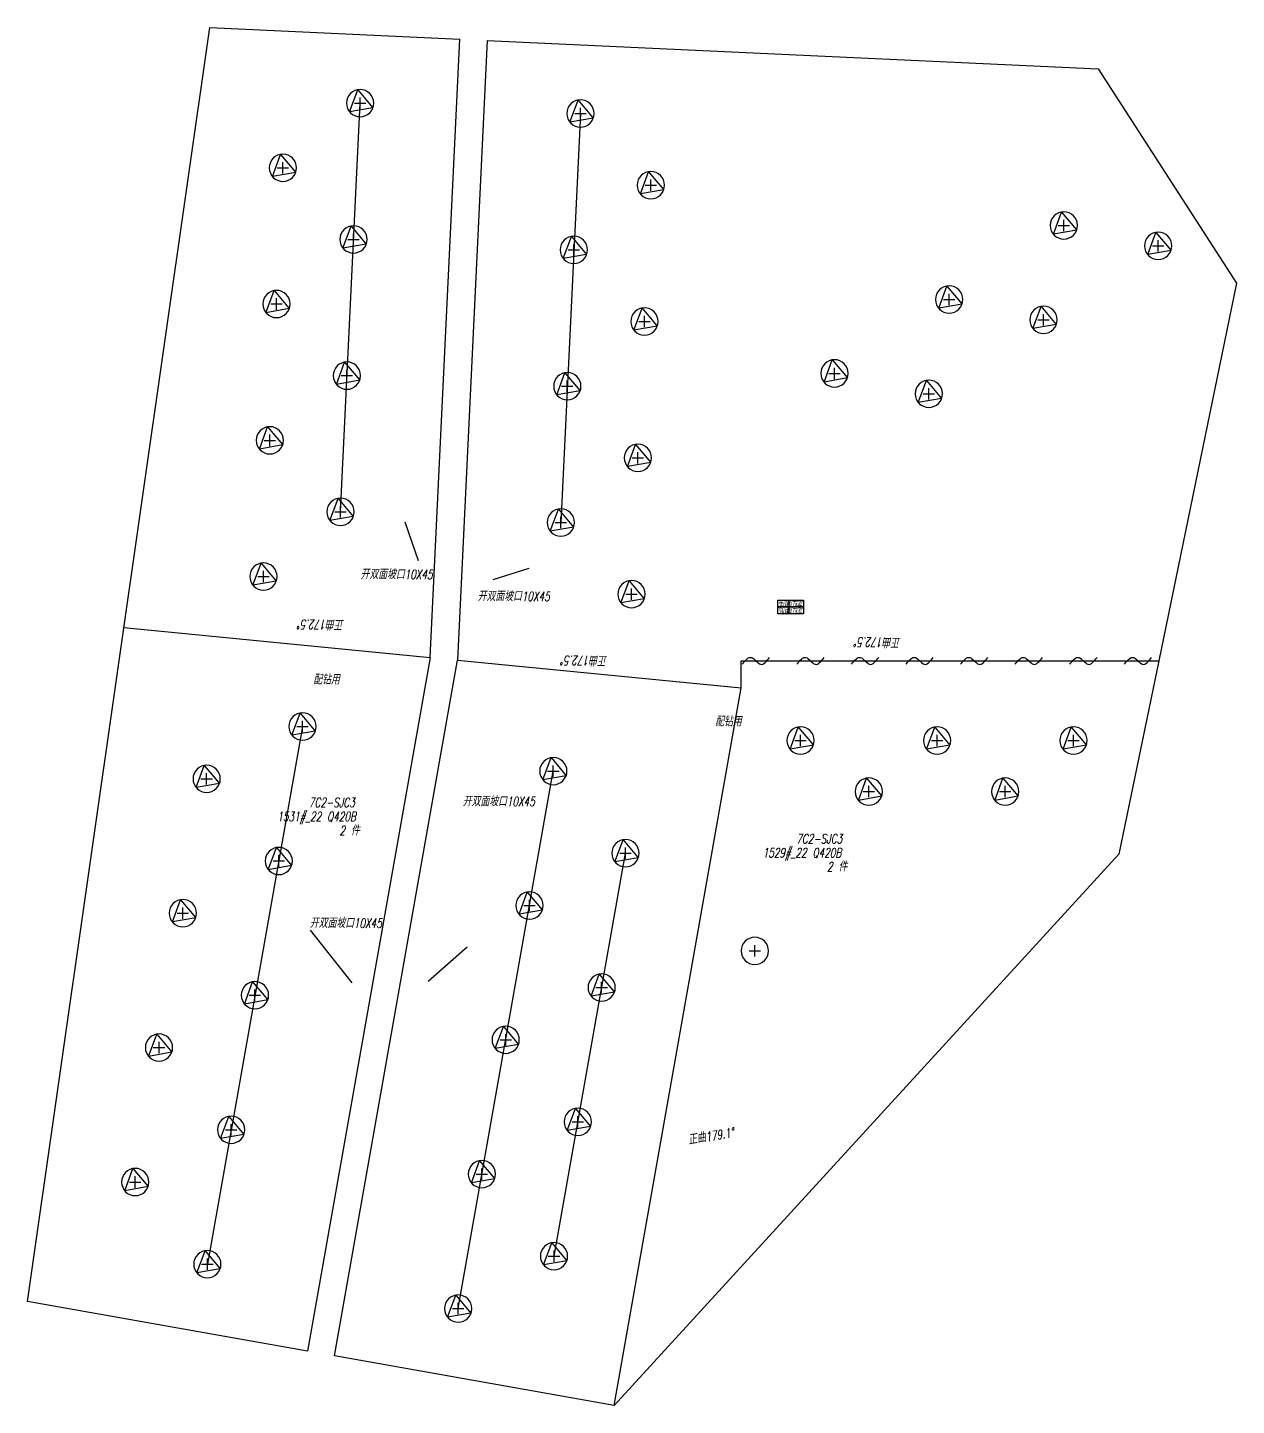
# Model space of a CAD drawing. Header units: millimetres. Extents: x -70.1 to 12, y -14.6 to 1.8.
# Drawn here: x 8.035 to 9.098, y -1.488 to -0.276 of the extents above; entities that cross this region are included whole.
import ezdxf
from ezdxf.enums import TextEntityAlignment as Align

# ---------------------------------------------------------------- set-up
doc = ezdxf.new("R2010")
doc.units = ezdxf.units.MM
doc.header["$LTSCALE"] = 0.035
doc.header["$PDMODE"] = 2
doc.header["$PDSIZE"] = 0.005
for name, color, linetype in [('0co1', 7, 'Continuous'), ('3018', 7, 'Continuous'), ('spl', 255, 'Continuous'), ('文字', 100, 'Continuous'), ('板形', 255, 'Continuous'), ('标注', 132, 'Continuous'), ('签名', 141, 'Continuous')]:
    doc.layers.add(name, color=color, linetype=linetype)
doc.styles.add('HZ', font='txt.shx', dxfattribs={"width": 0.7, "oblique": 12, "bigfont": 'hztxt.shx'})
doc.styles.get("Standard").update_dxf_attribs({"font": 'txt', "width": 0.7, "oblique": 12})
doc.dimstyles.new('ISO-25', dxfattribs={"dimtxt": 2.5, "dimasz": 0.0025, "dimexe": 1.25, "dimexo": 0.625, "dimtad": 1, "dimtxsty": 'Standard', "dimcen": 2.5, "dimadec": 0, "dimazin": 0, "dimtfac": 1, "dimtmove": 0, "dimatfit": 3, "dimfxl": 0, "dimarcsym": 0})

# ---------------------------------------------------------------- blocks, each defined once
blk = doc.blocks.new('eo')
at = {"color": 211}
blk.add_circle((0, 0), 1, dxfattribs=at)
at = {"layer": '标注', "color": 1}
blk.add_lwpolyline([(-0.17, -0.98), (0.94, 0.34), (-0.77, 0.64)], close=True, dxfattribs=at)
blk = doc.blocks.new('co')
at = {"color": 211}
blk.add_circle((0, 0), 1, dxfattribs=at)
blk = doc.blocks.new('bqian')
for p, q in [((0.045, 0.024), (0, 0.024)), ((0, 0.024), (0, 0.012)), ((0, 0.012), (0.045, 0.012)), ((0.045, 0.012), (0, 0.012)), ((0, 0.012), (0, 0)), ((0, 0), (0.045, 0)), ((0.02, 0.024), (0.02, 0)), ((0.045, 0.012), (0.045, 0.024)), ((0.045, 0), (0.045, 0.012))]:
    blk.add_line(p, q)
at = {"style": 'HZ', "oblique": 12, "width": 0.7}
for s, p in [('放样', (0.01, 0.018)), ('审核', (0.01, 0.006))]:
    blk.add_text(s, height=0.00985, dxfattribs=at).set_placement(p, align=Align.MIDDLE_CENTER)
for p in [(0.0325, 0.018), (0.0325, 0.006)]:
    blk.add_attdef('龙红雨', text='', height=0.00985, dxfattribs=at).set_placement(p, align=Align.MIDDLE_CENTER)

msp = doc.modelspace()

# ---------------------------------------------------------------- linework, layer by layer
at = {"layer": '0co1', "color": 1}
for p, q in [((8.3891, -0.8304), (8.4152, -0.2866)), ((8.4391, -0.2877), (8.4131, -0.8327)), ((8.3102, -0.7023), (8.3274, -0.3428)), ((8.5212, -0.352), (8.504, -0.7116)), ((8.1198, -0.8041), (8.3891, -0.8304)), ((8.3891, -0.8304), (8.2811, -1.4403)), ((8.3048, -1.4445), (8.4131, -0.8327)), ((8.4131, -0.8327), (8.6627, -0.8571)), ((8.6627, -0.8333), (9.0299, -0.8333)), ((8.6627, -0.8571), (8.6627, -0.8333)), ((8.5509, -1.4881), (8.6627, -0.8571)), ((8.2768, -0.8911), (8.1931, -1.3638)), ((8.4137, -1.4029), (8.4974, -0.9302)), ((8.498, -1.3568), (8.5608, -1.0024))]:
    msp.add_line(p, q, dxfattribs=at)
at = {"layer": 'spl'}
for points in [[(8.6636, -0.8363), (8.6716, -0.8303), (8.6796, -0.8363), (8.6876, -0.8303)], [(8.7116, -0.8363), (8.7196, -0.8303), (8.7276, -0.8363), (8.7356, -0.8303)], [(8.7596, -0.8363), (8.7676, -0.8303), (8.7756, -0.8363), (8.7836, -0.8303)], [(8.8076, -0.8363), (8.8156, -0.8303), (8.8236, -0.8363), (8.8316, -0.8303)], [(8.8556, -0.8363), (8.8636, -0.8303), (8.8716, -0.8363), (8.8796, -0.8303)], [(8.9036, -0.8363), (8.9116, -0.8303), (8.9196, -0.8363), (8.9276, -0.8303)], [(8.9516, -0.8363), (8.9596, -0.8303), (8.9676, -0.8363), (8.9756, -0.8303)], [(8.9996, -0.8363), (9.0076, -0.8303), (9.0156, -0.8363), (9.0236, -0.8303)]]:
    msp.add_spline(points, degree=3, dxfattribs=at)
at = {"layer": '板形'}
for p, q in [((8.1156, -0.8333), (8.1954, -0.2764)), ((8.1954, -0.2764), (8.4152, -0.2866)), ((8.4391, -0.2877), (8.9765, -0.3126)), ((8.9765, -0.3126), (9.0982, -0.5013)), ((9.0982, -0.5013), (9.0299, -0.8333)), ((8.035, -1.3967), (8.1156, -0.8333)), ((9.0299, -0.8333), (8.9949, -1.0033)), ((8.9949, -1.0033), (8.5509, -1.4881)), ((8.2811, -1.4403), (8.035, -1.3967)), ((8.5509, -1.4881), (8.3048, -1.4445))]:
    msp.add_line(p, q, dxfattribs=at)
at = {"layer": '签名'}
for p in [(8.3274, -0.3428), (8.5212, -0.352), (8.2596, -0.3997), (8.5832, -0.415), (8.9464, -0.4504), (8.3216, -0.4627), (8.5154, -0.4719), (9.0294, -0.4684), (8.2539, -0.5195), (8.8456, -0.5155), (8.5775, -0.5349), (8.9285, -0.5334), (8.3159, -0.5825), (8.7447, -0.5805), (8.5097, -0.5917), (8.8276, -0.5984), (8.2481, -0.6394), (8.5718, -0.6548), (8.3102, -0.7023), (8.504, -0.7116), (8.2424, -0.7592), (8.5661, -0.7746), (8.2768, -0.8911), (8.7149, -0.9033), (8.8349, -0.9033), (8.9549, -0.9033), (8.1925, -0.9371), (8.4974, -0.9302), (8.7749, -0.9483), (8.8949, -0.9483), (8.2559, -1.0093), (8.5608, -1.0024), (8.1716, -1.0552), (8.4765, -1.0484), (8.6746, -1.0884), (8.235, -1.1274), (8.5399, -1.1206), (8.4555, -1.1665), (8.1506, -1.1734), (8.5189, -1.2387), (8.214, -1.2456), (8.4346, -1.2846), (8.1297, -1.2916), (8.498, -1.3568), (8.1931, -1.3638), (8.4137, -1.4029)]:
    msp.add_point(p, dxfattribs=at)

# ---------------------------------------------------------------- block references
at = {"xscale": -0.01200000000000045, "yscale": 0.01200000000000001, "zscale": 0.012, "rotation": 180}
for name, p in [('eo', (8.3274, -0.3428)), ('eo', (8.5212, -0.352)), ('eo', (8.2596, -0.3997)), ('eo', (8.5832, -0.415)), ('eo', (8.9464, -0.4504)), ('eo', (8.3216, -0.4627)), ('eo', (8.5154, -0.4719)), ('eo', (9.0294, -0.4684)), ('eo', (8.2539, -0.5195)), ('eo', (8.8456, -0.5155)), ('eo', (8.5775, -0.5349)), ('eo', (8.9285, -0.5334)), ('eo', (8.7447, -0.5805)), ('eo', (8.3159, -0.5825)), ('eo', (8.5097, -0.5917)), ('eo', (8.8276, -0.5984)), ('eo', (8.2481, -0.6394)), ('eo', (8.5718, -0.6548)), ('eo', (8.3102, -0.7023)), ('eo', (8.504, -0.7116)), ('eo', (8.2424, -0.7592)), ('eo', (8.5661, -0.7746)), ('eo', (8.2768, -0.8911)), ('eo', (8.7149, -0.9033)), ('eo', (8.8349, -0.9033)), ('eo', (8.9549, -0.9033)), ('eo', (8.4974, -0.9302)), ('eo', (8.1925, -0.9371)), ('eo', (8.7749, -0.9483)), ('eo', (8.8949, -0.9483)), ('eo', (8.5608, -1.0024)), ('eo', (8.2559, -1.0093)), ('eo', (8.4765, -1.0484)), ('eo', (8.1716, -1.0552)), ('co', (8.6746, -1.0884)), ('eo', (8.5399, -1.1206)), ('eo', (8.235, -1.1274)), ('eo', (8.1506, -1.1734)), ('eo', (8.4555, -1.1665)), ('eo', (8.214, -1.2456)), ('eo', (8.5189, -1.2387)), ('eo', (8.1297, -1.2916)), ('eo', (8.4346, -1.2846)), ('eo', (8.498, -1.3568)), ('eo', (8.1931, -1.3638)), ('eo', (8.4137, -1.4029))]:
    msp.add_blockref(name, p, dxfattribs=at)
at = {"layer": '签名'}
ref = msp.add_blockref('bqian', (8.6949, -0.7799), dxfattribs=dict(at, xscale=-0.5000000000000018, yscale=0.5, zscale=0.5, rotation=180))
ref.add_attrib('龙红雨', '龙红雨', dxfattribs={"layer": '0', "height": 0.00493, "rotation": 180, "style": 'HZ', "oblique": 12, "width": 0.7}).set_placement((8.7104, -0.7889), align=Align.MIDDLE_CENTER)
ref.add_attrib('龙红雨', '龙红雨', dxfattribs={"layer": '0', "height": 0.00493, "rotation": 180, "style": 'HZ', "oblique": 12, "width": 0.7}).set_placement((8.7104, -0.7829), align=Align.MIDDLE_CENTER)

# ---------------------------------------------------------------- texts
at = {"layer": '3018', "color": 7, "linetype": 'Continuous', "style": 'HZ', "oblique": 12, "width": 0.7}
for s, p in [('开双面坡口10X45', (8.3278, -0.7614)), ('开双面坡口10X45', (8.4308, -0.7807)), ('配钻用', (8.2862, -0.854)), ('配钻用', (8.6397, -0.8908)), ('开双面坡口10X45', (8.4177, -0.9611)), ('开双面坡口10X45', (8.2832, -1.0681))]:
    msp.add_text(s, height=0.00821, dxfattribs=at).set_placement(p)
at = {"layer": '文字', "style": 'HZ', "oblique": 12, "width": 0.7}
for s, rotation, p in [('正曲172.5%%d', 180, (8.3135, -0.7971)), ('正曲172.5%%d', 180, (8.8031, -0.8127)), ('正曲172.5%%d', 180, (8.5451, -0.8288)), ('正曲179.1%%d', 10.1677, (8.6167, -1.2589))]:
    msp.add_text(s, height=0.00821, rotation=rotation, dxfattribs=at).set_placement(p)
for s, p in [('7C2-SJC3', (8.2824, -0.962)), ('1531#_22 Q420B', (8.2546, -0.9743)), ('2 件', (8.3093, -0.9866)), ('7C2-SJC3', (8.7111, -0.9938)), ('1529#_22 Q420B', (8.6815, -1.0061)), ('2 件', (8.7381, -1.0184))]:
    msp.add_text(s, height=0.00821, dxfattribs=at).set_placement(p)

# ---------------------------------------------------------------- leaders
at = {"layer": '0co1', "color": 1}
for points in [[(8.3788, -0.7455), (8.3671, -0.7113)], [(8.4446, -0.7617), (8.4761, -0.7518)], [(8.3205, -1.1164), (8.2838, -1.0701)], [(8.3874, -1.1151), (8.4215, -1.0849)]]:
    msp.add_leader(points, dimstyle='ISO-25', override={"dimtxt": 0.005, "dimexe": 0.0025, "dimexo": 0, "dimgap": 0.0025, "dimtad": 0, "dimlfac": 1000, "dimrnd": 1, "dimtsz": 0.0025}, dxfattribs=at)

doc.saveas('drawing.dxf')
